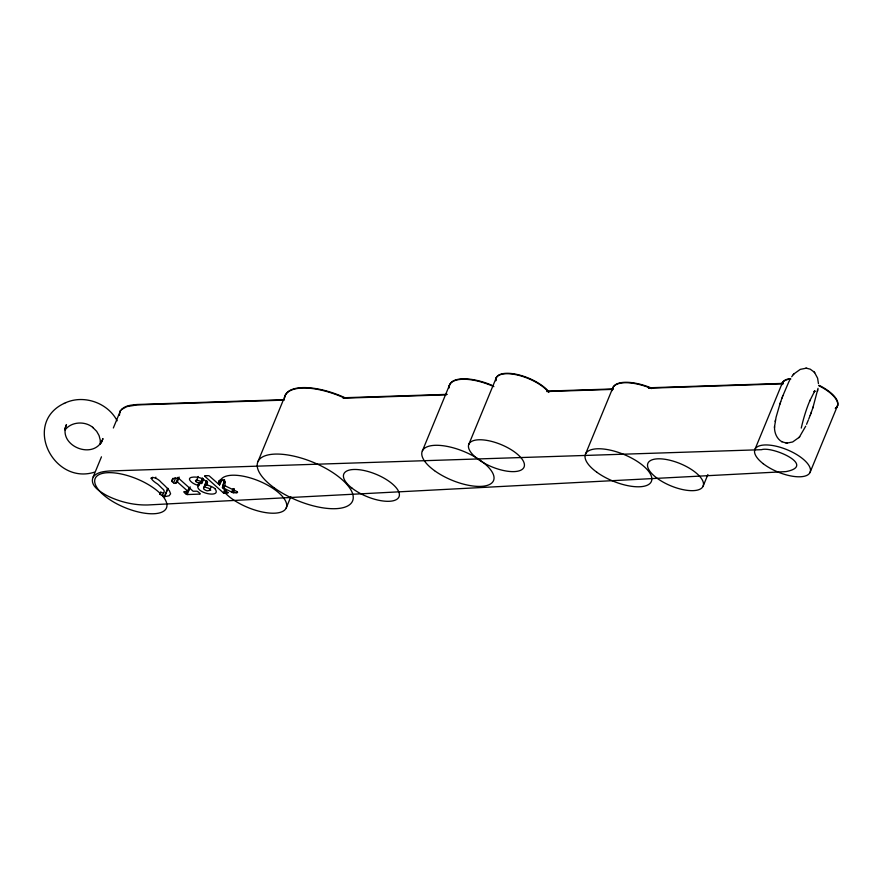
<?xml version="1.0" encoding="UTF-8"?>
<svg xmlns="http://www.w3.org/2000/svg" width="882" height="882" viewBox="0 0 882 882"><rect width="100%" height="100%" fill="white"/><g stroke="black" fill="none" stroke-linecap="round" stroke-linejoin="round"><path stroke-width="1.32" d="M781.959 441.783C776.866 438.971 774.374 432.842 774.506 427.197M774.517 426.855L776.072 417.23L779.886 404.165M774.495 427.704L774.528 426.37M64.177 403.372C22.414 423.062 53.251 485.188 94.396 472.201M224.888 485.519L225.153 482.09M100.239 444.352L100.25 440.052L99.049 435.521L96.678 431.342L92.632 427.285L93.36 427.847M818.033 388.334L813.05 407.175M775.157 421.519L775.476 419.898M817.46 391.443L817.779 389.822M119.875 411.817L119.445 415.29M224.48 480.017L222.407 487.526L227.986 492.685M224.612 479.852L222.485 487.592L231.977 492.222A2.381 0.959 22.4 0 0 232.473 492.454L233.818 489.212M779.809 404.375L780.294 402.953M812.653 408.388L813.127 406.966M780.239 403.096L780.702 401.729M812.697 408.245L811.363 412.103M780.68 401.817L782.003 398.058M208.461 485.409L206.465 484.857L207.38 482.311M810.933 413.283L811.385 412.048M206.465 484.857A6.957 2.811 22.4 0 0 206.741 484.56L207.612 482.2M781.959 398.179L782.433 396.889M782.786 395.963L788.85 381.774M810.503 414.452L810.977 413.162M167.922 488.463L164.769 496.632L169.101 495.783L170.612 493.821L169.399 490.756L165.607 486.511A116.611 47.055 22.4 0 0 161.34 482.498C155.607 475.497 144.483 475.718 157.757 484.174A80.714 32.568 22.4 0 1 161.847 488.154C165.706 490.833 164.217 492.641 162.112 495.419A38.554 15.556 22.4 0 1 132.079 510.226A38.554 15.556 22.4 0 1 98.321 475.034A38.554 15.556 22.4 0 1 160.006 493.236L160.359 492.454M175.584 478.154L173.545 482.829L174.967 483.457L175.805 483.237L177.999 477.305M206.399 481.065L203.841 487.393M204.326 486.886L206.564 480.933M782.367 397.065L782.874 395.72M810.161 415.378L810.569 414.275M196.124 481.572L195.473 480.481L196.818 480.017L198.174 476.445M810.062 415.62L808.75 419.027M218.449 483.975L219.916 480.15M223.664 488.65L224.645 486.092M226.222 490.723L225.285 493.17A6.229 2.514 22.4 0 1 224.204 493.104A1.632 0.661 22.4 0 1 223.411 492.884M175.827 483.226L177.359 481.914L179.211 477.085M64.728 429.093L66.481 424.573C57.176 446.16 95.013 461.231 102.962 438.575L101.198 443.106M234.138 488.992L232.605 492.509A2.073 0.838 22.4 0 0 233.498 492.718L234.425 490.348M224.193 493.093L225.583 489.532M206.983 481.032L204.635 486.963L208.847 488.341L210.787 490.227L207.336 490.822A2.723 1.103 22.4 0 1 204.712 489.708L204.392 489.411M199.949 494.096L187.205 494.559L189.586 488.639M206.741 484.56A11.951 4.818 22.4 0 0 206.895 484.251A9.173 3.704 22.4 0 0 206.597 482.123A6.836 2.756 22.4 0 0 205.495 480.911L204.69 480.249A7.85 3.164 22.4 0 0 203.213 479.246A6.494 2.624 22.4 0 0 199.674 477.746L198.097 477.371A10.771 4.344 22.4 0 0 196.454 477.129L194.724 477.052A21.278 8.588 22.4 0 0 193.379 477.096L191.515 477.36A11.642 4.697 22.4 0 0 190.457 477.735L189.773 478.242A7.629 3.076 22.4 0 0 190.545 481.153L190.777 481.396A9.889 3.991 22.4 0 0 191.295 481.881A7.453 3.01 22.4 0 0 195.021 484.262A9.515 3.837 22.4 0 0 197.27 485.1L197.943 485.32L198.891 482.95M233.895 488.849L232.44 492.443A2.238 0.904 22.4 0 1 231.723 492.134L233.234 488.562M809.709 401.078C805.729 410.339 802.829 421.1 801.264 428.079M808.309 420.119L806.567 424.275M228.019 492.685A1.632 0.661 22.4 0 1 227.732 492.939A6.152 2.481 22.4 0 1 226.806 493.104L225.384 493.17A35.655 14.388 22.4 0 0 278.293 512.806A35.655 14.388 22.4 0 0 268.106 485.42A35.655 14.388 22.4 0 0 220.5 480.304L220.82 479.51M93.183 476.897C97.108 472.024 103.977 471.407 109.787 470.977L761.53 449.688C772.445 446.016 816.809 465.685 786.038 471.594L147.812 504.967C133.59 505.309 119.335 501.836 106.656 495.464C100.383 491.891 89.269 485.607 93.183 476.897L101.463 456.821M113.348 427.979L120.591 410.417L119.698 412.236M257.952 461.617L285.349 395.136M286.22 507.966L290.873 496.676M422.368 450.945L449.765 384.464M468.717 444.605L496.357 377.562M585.538 454.032L612.935 387.562M703.02 486.39L707.904 474.538M754.783 449.776L782.411 382.744M809.996 472.532L837.635 405.488M224.877 489.345L223.411 492.884L204.723 476.203M223.763 480.58L224.083 479.786M809.599 401.354L810.062 400.23M164.769 496.632L159.719 494.251L160.403 492.63M164.339 496.522L167.8 488.264M231.977 492.222L233.465 488.694M809.941 400.527L814.516 391.476M202.926 478.507L200.787 483.523L199.586 483.193M187.37 490.315L185.837 493.821A8.048 3.252 22.4 0 1 185.088 493.192L184.845 492.972A8.192 3.308 22.4 0 1 184.426 492.564M150.998 478.485L151.34 477.68M203.323 478.915C201.294 488.562 200.545 480.425 202.441 477.934M210.092 489.19L211.118 486.864M152.365 478.088L152.718 477.305M155.53 477.923L155.882 477.14M187.59 491.472L189.266 487.724M201.118 483.601L203.378 478.617M219.442 484.141L221.018 480.69M160.943 491.858L159.719 494.251M172.861 478.331L171.814 480.613L173.963 478.253M214.965 488.771C223.212 499.576 188.594 492.09 200.082 482.421M805.718 426.16L799.423 437.031M198.516 485.85L199.938 483.237M184.162 491.649L188.031 491.45L190.192 486.897M207.027 475.674A6.692 2.701 22.4 0 1 208.505 475.729A1.643 0.661 22.4 0 1 209.321 475.971L219.541 484.957L221.878 480.183M789.258 380.991L789.655 380.252M791.694 376.757L793.524 374.31M65.07 429.964C71.1 421.728 84.672 420.78 92.665 427.296M120.415 410.836C124.042 405.5 131.308 404.981 137.184 404.496L283.993 399.7M793.756 374.034L800.283 369.371L805.983 368.246M814.527 391.454L814.935 391.024L814.207 391.211M786.953 443.095L792.664 441.97L799.18 437.307M793.216 374.652L794.076 373.67M798.872 437.67L799.72 436.689M121.507 409.557L126.81 406.602L137.008 404.926L284.136 400.119M198.814 485.585L198.781 485.552A8.103 3.274 22.4 0 1 197.943 485.32M65.643 402.71C84.11 394.452 107.813 402.887 117.13 420.791M63.923 403.493L65.874 402.6M174.592 478.033L178.748 478.386L193.136 491.241L196.906 491.208A2.381 0.959 22.4 0 1 198.252 491.98A8.192 3.308 22.4 0 1 198.792 492.388L199.045 492.608A8.048 3.252 22.4 0 1 199.696 493.236A2.414 0.97 22.4 0 1 200.082 493.81M233.51 492.729A6.538 2.635 22.4 0 0 234.491 492.773L236.288 492.718M236.155 492.729L236.222 492.718A7.012 2.833 22.4 0 0 237.269 492.564M220.5 480.304L221.713 480.26A6.714 2.712 22.4 0 1 222.903 480.326M226.123 493.159L225.527 493.17M196.818 480.017L200.898 481.429M342.999 397.771L447.273 394.364M547.435 391.101L613.299 388.94M648.976 387.782L783.448 383.383M343.263 398.19L446.38 394.816M546.763 391.542L612.758 389.381M648.513 388.212L783.26 383.813M162.972 492.884L160.756 492.586M207.005 475.652L206.179 475.685A6.692 2.701 22.4 0 0 204.922 475.883A1.632 0.661 22.4 0 0 204.701 476.17M806.622 368.279L810.205 369.161L814.13 372.017M781.75 441.684L786.314 443.062M805.74 368.235L806.865 368.29M786.071 443.051L787.196 443.106M223.918 480.635L223.973 480.657A1.72 0.695 22.4 0 0 223.168 480.447A6.703 2.712 22.4 0 0 221.977 480.37L220.511 480.414A4.344 1.753 22.4 0 0 218.802 481.032M224.866 485.717L235.825 491.02A4.024 1.621 22.4 0 1 237.291 491.88L237.501 492.255M177.359 481.914L188.031 491.45M172.188 481.66L172.971 482.355A8.511 3.429 22.4 0 0 173.545 482.829M814.582 372.535L817.603 378.169L818.441 383.637M813.976 371.84L814.736 372.711M219.122 481.164L219.541 484.957M449.015 387.97A38.554 15.556 22.4 0 1 493.887 386.636M495.684 380.583A29.867 12.05 22.4 0 1 517.006 374.905A29.867 12.05 22.4 0 1 548.825 392.435M612.24 390.605A35.655 14.388 22.4 0 1 651.533 388.576M818.827 385.71A29.867 12.05 22.4 0 1 835.497 408.498M781.761 384.85A29.867 12.05 22.4 0 1 790.845 378.984M284.489 398.047A51.244 20.683 22.4 0 1 345.171 398.333M449.192 387.54A38.554 15.556 22.4 0 1 491.803 385.225M495.916 380.682A29.867 12.05 22.4 0 1 516.345 374.31A29.867 12.05 22.4 0 1 548.714 391.652M612.417 390.175A35.655 14.388 22.4 0 1 651.71 388.157M819.18 385.368A29.867 12.05 22.4 0 1 835.309 408.322M781.926 384.519A29.867 12.05 22.4 0 1 790.393 378.621M284.765 396.966A51.244 20.683 22.4 0 1 345.336 397.903M172.012 481.605A2.657 1.069 22.4 0 1 171.648 481.01M184.47 492.564A2.414 0.981 22.4 0 1 183.996 491.924M187.182 494.593A2.414 0.97 22.4 0 1 185.881 493.81M224.16 480.624A2.69 1.08 22.4 0 1 224.965 482.002M237.534 492.288A1.488 0.606 22.4 0 1 237.247 492.542M208.472 485.453A8.511 3.44 22.4 0 1 215.131 488.749M199.486 483.138A4.366 1.764 22.4 0 1 195.947 481.616M204.205 489.4A4.851 1.962 22.4 0 1 203.896 487.459M222.914 480.348A1.698 0.684 22.4 0 1 223.73 480.547M814.748 391.178L814.307 391.751L814.748 391.178M434.517 470.657A38.554 15.556 22.4 0 0 493.457 480.767A38.554 15.556 22.4 0 0 445.763 446.138A38.554 15.556 22.4 0 0 434.517 470.657M477.096 458.497A29.867 12.05 22.4 0 0 523.643 467.879A29.867 12.05 22.4 0 0 488.595 440.713A29.867 12.05 22.4 0 0 477.096 458.497M352.061 488.187A29.867 12.05 22.4 0 0 398.609 497.569A29.867 12.05 22.4 0 0 363.56 470.415A29.867 12.05 22.4 0 0 352.061 488.187M596.905 472.289A35.655 14.388 22.4 0 0 651.346 481.517A35.655 14.388 22.4 0 0 607.07 449.522A35.655 14.388 22.4 0 0 596.905 472.289M656.175 477.537A29.867 12.05 22.4 0 0 702.722 486.919A29.867 12.05 22.4 0 0 667.674 459.754A29.867 12.05 22.4 0 0 656.175 477.537M763.162 463.667A29.867 12.05 22.4 0 0 809.709 473.05A29.867 12.05 22.4 0 0 774.661 445.895A29.867 12.05 22.4 0 0 763.162 463.667M274.214 487.834A51.244 20.683 22.4 0 0 352.491 501.163A51.244 20.683 22.4 0 0 288.954 455.167A51.244 20.683 22.4 0 0 274.214 487.834"/></g></svg>
